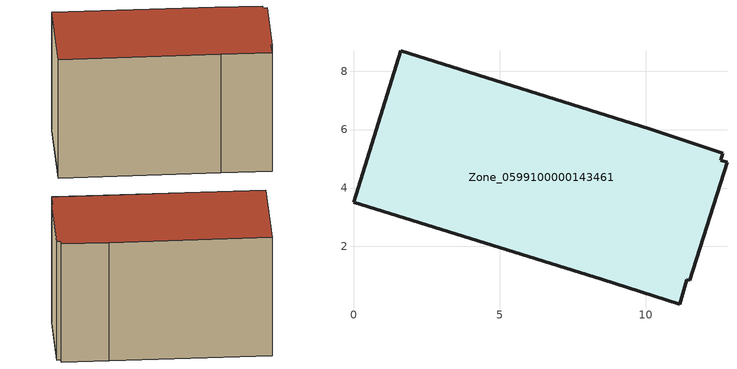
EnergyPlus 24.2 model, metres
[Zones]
Zone_0599100000143461
 floor ground (C_G): 11.17,0.02 8.5,0.88 0,3.52 1.62,8.7 10.13,6.03 12.63,5.18 12.57,4.96 12.79,4.89 11.51,0.84 11.41,0.86 z0
 wall outside (C_F): 1.62,8.7 0,3.52 8.5,0.88 11.17,0.02 11.41,0.86 11.51,0.84 12.79,4.89 12.57,4.96 12.63,5.18 10.13,6.03 1.62,8.7 z0:7.37
 roof outside (C_R): 8.5,0.88 11.17,0.02 11.41,0.86 11.51,0.84 12.79,4.89 12.57,4.96 12.63,5.18 10.13,6.03 1.62,8.7 0,3.52 z7.37
[BUILDING]
Pand.0599100000143461: North Axis=0; Terrain=City; Loads Convergence Tolerance Value=0.04; Temperature Convergence Tolerance Value=0.4; Solar Distribution=FullExterior; Maximum Number of Warmup Days=25; Minimum Number of Warmup Days=1
[Site:Location]
Rotterdam.The.Hague.AP_ZH_NLD Design_Conditions: Latitude=51.96; Longitude=4.45; Time Zone=1; Elevation=-4.5
[SITE:GROUNDTEMPERATURE:BUILDINGSURFACE]
18, 18, 18, 18, 18, 18, 18, 18, 18, 18, 18, 18
[MATERIAL] Thermal Absorptance=0.9; Solar Absorptance=0.7; Visible Absorptance=0.7
Name | Roughness | Thickness | Conductivity | Density | Specific Heat
G.TI.1975-1991 | MediumSmooth | 0.15 | 0.288461 | 540 | 1210
F.TI.1975-1991 | Rough | 0.3 | 0.230769 | 1920 | 840
R.TI.1975-1991 | MediumRough | 0.2 | 0.153846 | 1500 | 1000
[CONSTRUCTION]
C_G: G.TI.1975-1991
C_F: F.TI.1975-1991
C_R: R.TI.1975-1991
[ZONE]
Zone_0599100000143461: Type=1; Multiplier=1; Ceiling Height=Autocalculate; Volume=Autocalculate; Floor Area=autocalculate; Part of Total Floor Area=Yes
[ZONEINFILTRATION:DESIGNFLOWRATE]
Infil_Zone_0599100000143461: Zone or ZoneList or Space or SpaceList=Zone_0599100000143461; Schedule=AlwaysOn; Design Flow Rate Calculation Method=Flow/Area; Flow Rate per Floor Area=0.003; Constant Term Coefficient=1; Temperature Term Coefficient=0; Velocity Term Coefficient=0; Velocity Squared Term Coefficient=0
[HVACTEMPLATE:ZONE:IDEALLOADSAIRSYSTEM]
Zone_0599100000143461: Maximum Heating Supply Air Temperature=50; Minimum Cooling Supply Air Temperature=13; Maximum Heating Supply Air Humidity Ratio=0.0156; Minimum Cooling Supply Air Humidity Ratio=0.0077; Heating Limit=NoLimit; Cooling Limit=NoLimit; Dehumidification Control Type=ConstantSensibleHeatRatio; Cooling Sensible Heat Ratio=0.7; Dehumidification Setpoint=60; Humidification Control Type=None; Humidification Setpoint=30; Outdoor Air Method=None; Outdoor Air Flow Rate per Person=0.00944; Outdoor Air Flow Rate per Zone Floor Area=0; Outdoor Air Flow Rate per Zone=0; Demand Controlled Ventilation Type=None; Outdoor Air Economizer Type=NoEconomizer; Heat Recovery Type=None; Sensible Heat Recovery Effectiveness=0.7; Latent Heat Recovery Effectiveness=0.65
[ZONECONTROL:THERMOSTAT]
ThermostatControl_Zone_0599100000143461: Zone or ZoneList=Zone_0599100000143461; Control Type Schedule=DualSetpointControlType; Control 1=Thermostat_Zone_0599100000143461; Temperature Difference Between Cutout And Setpoint=0
[THERMOSTATSETPOINT:DUALSETPOINT]
Thermostat_Zone_0599100000143461: Heating Setpoint Temperature Schedule=HeatingSetpoint_Zone_0599100000143461; Cooling Setpoint Temperature Schedule=CoolingSetpoint_Zone_0599100000143461
[SCHEDULE:COMPACT]
HeatingSetpoint_Zone_0599100000143461: Through: 12/31, For: AllDays, Until: 24:00, 21
CoolingSetpoint_Zone_0599100000143461: Through: 12/31, For: AllDays, Until: 24:00, 24
DualSetpointControlType: Through: 12/31, For: AllDays, Until: 24:00, 4
AlwaysOn: Through: 12/31, For: AllDays, Until: 24:00, 1
